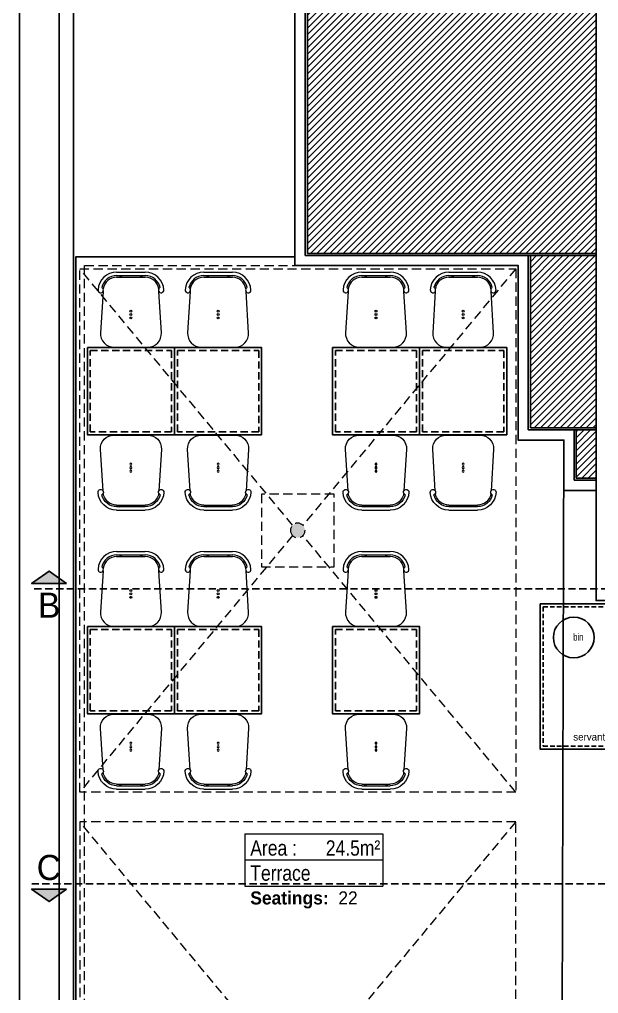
# Model space of a CAD drawing. Header units: millimetres. Extents: x 106699 to 122058, y 158555 to 162844.
# Drawn here: x 111908 to 112306, y 160008 to 160679 of the extents above; entities that cross this region are included whole.
import ezdxf
from ezdxf.enums import TextEntityAlignment as Align

# ---------------------------------------------------------------- set-up
doc = ezdxf.new("R2010")
doc.units = ezdxf.units.MM
for name, pattern in [('$0$4+1 daire_(K) TİP A - C BLOK$0$4+1 (K) 1$0$3+1 daire1$0$131121 243C_L00F00(plan)$0$HIDDEN2', [4.7625, 3.175, -1.5875]), ('1+1 TİP C$0$1+1 TİP C$0$A BLOK 2+1 TİP A$0$A BLOK 2+1 TİP A$0$A Blok TİP-6 (2+1)$0$HIDDEN', [9.525, 6.35, -3.175]), ('300_Z4_FCD_F03$0$GESTRICHELT', [0.75, 0.5, -0.25]), ('HIDDEN', [0.375, 0.25, -0.125])]:
    doc.linetypes.add(name, pattern=pattern)
for name, color, linetype in [('300_Z4_FCD_F03$0$4-FNS-SWF', 13, 'Continuous'), ('300_Z4_STR_F03$0$2-SPS-RCN', 2, 'Continuous'), ('layout-BE', 16, 'Continuous'), ('S2000-002 Çizgi', 7, 'Continuous')]:
    doc.layers.add(name, color=color, linetype=linetype)
for name, color, linetype, lineweight in [('300_Z4_STR_F03$0$AUDIT_D_220920114151-103', 251, 'Continuous', 5), ('no3_kutu profil gorunus', 8, 'Continuous', 0), ('no3_sandalye', 240, 'Continuous', 18), ('oda poz', 51, 'Continuous', 13)]:
    doc.layers.add(name, color=color, linetype=linetype, lineweight=lineweight)
doc.layers.add('area', color=200, linetype='Continuous', plot=False)
doc.styles.add('ARTUR', font='l_10646.ttf')
doc.styles.add('ATG_ROMANS', font='GOTHIC.TTF', dxfattribs={"width": 0.75})
doc.styles.add('EC', font='ARIALN.TTF')
doc.styles.get("Standard").update_dxf_attribs({"font": 'arial.ttf'})
doc.styles.add('TAKSİM', font='GOTHIC.TTF', dxfattribs={"height": 20})

# ---------------------------------------------------------------- blocks, each defined once
blk = doc.blocks.new('Layout1')
at = {"layer": 'layout-BE'}
blk.add_lwpolyline([(233.5, 1430), (233.5, 55)], dxfattribs=at)
blk = doc.blocks.new('facade_2')
at = {"layer": '300_Z4_FCD_F03$0$4-FNS-SWF'}
h = blk.add_hatch(dxfattribs=at)
h.set_pattern_fill('ANSI31', color=256, angle=-90)
h.set_pattern_definition([(315, (-72437.2916, 285221.7045), (2.24506403, 2.24506403), [])])
h.paths.add_polyline_path([(103807.4, 177906.68), (103807.4, 177921.91), (103775.65, 177921.91), (103775.65, 177906.68)])
h.paths.add_polyline_path([(103905.16, 177906.68), (103905.16, 177941.91), (103808.9, 177941.91), (103808.9, 177906.68)])
h.paths.add_polyline_path([(104019.66, 177906.68), (104019.66, 177916.91), (104019.66, 177951.91), (103906.66, 177951.91), (103906.66, 177950.91), (103906.66, 177906.68)])
h.paths.add_polyline_path([(104053.7, 177906.68), (104053.7, 177921.91), (104021.16, 177921.91), (104021.16, 177906.68)])
h.paths.add_polyline_path([(104713.88, 177906.68), (104713.88, 177951.91), (104595.41, 177951.91), (104595.41, 177913.91), (104595.41, 177906.68)])
h.paths.add_polyline_path([(104919.38, 177906.68), (104919.38, 178105.42), (104715.38, 178105.42), (104715.38, 177952.91), (104715.38, 177906.68)])
h.paths.add_polyline_path([(104997.73, 177906.68), (104997.73, 177919.91), (105021.24, 177919.91), (105021.24, 177951.91), (104920.88, 177951.91), (104920.88, 177906.68)])
h.paths.add_polyline_path([(105105.74, 177906.68), (105105.74, 177929.91), (105022.74, 177929.91), (105022.74, 177906.68)])
h.paths.add_polyline_path([(105021.24, 177906.68), (105021.24, 177918.41), (104999.23, 177918.41), (104999.23, 177906.68)], flags=17)
h.paths.add_polyline_path([(104593.91, 177906.68), (104593.91, 177920.41), (104560.87, 177920.41), (104560.87, 177906.68)])
h.paths.add_polyline_path([(104342.73, 176233.67), (104342.73, 176258.67), (104201.88, 176258.67), (104201.88, 176233.67)])
h.paths.add_polyline_path([(104337.23, 176219.91), (104337.23, 176230.67), (104306.2, 176230.67), (104306.2, 176219.91)])
for p, q in [((104927.88, 178113.92), (104707.09, 178113.92)), ((104707.09, 178113.92), (104707.09, 177960.41)), ((104920.88, 178106.92), (104713.88, 178106.92)), ((104713.88, 178106.92), (104713.88, 177951.91)), ((104919.38, 178105.42), (104715.38, 178105.42)), ((104715.38, 178105.42), (104715.38, 177952.91)), ((104586.91, 177928.91), (104586.91, 177960.41)), ((104586.91, 177960.41), (104707.09, 177960.41)), ((104593.91, 177906.41), (104593.91, 177953.41)), ((104593.91, 177953.41), (104713.88, 177953.41)), ((104595.41, 177913.91), (104595.41, 177951.91)), ((104595.41, 177951.91), (104713.88, 177951.91)), ((104713.88, 177951.91), (104713.88, 177906.41)), ((104715.38, 177953.41), (104715.38, 177906.41)), ((104552.37, 177906.41), (104552.37, 177928.91)), ((104552.37, 177928.91), (104586.91, 177928.91)), ((104559.37, 177906.41), (104559.37, 177921.91)), ((104559.37, 177921.91), (104593.91, 177921.91)), ((104560.87, 177906.41), (104560.87, 177920.41)), ((104560.87, 177920.41), (104593.91, 177920.41)), ((104595.41, 177906.41), (104595.41, 177913.91))]:
    blk.add_line(p, q, dxfattribs=at)
blk = doc.blocks.new('gri tolix')
at = {"layer": 'no3_sandalye', "color": 35}
for p, q in [((32456.96, 11388.09), (32476.65, 11388.09)), ((32456.96, 11385.75), (32476.65, 11385.75)), ((32456.96, 11384.63), (32476.65, 11384.63)), ((32447.57, 11374.79), (32445.84, 11346.35)), ((32487.76, 11346.35), (32486.03, 11374.79)), ((32455.17, 11336.49), (32478.43, 11336.49))]:
    blk.add_line(p, q, dxfattribs=at)
for centre in [(32466.8, 11361.26), (32466.8, 11358.92), (32466.8, 11356.59)]:
    blk.add_circle(centre, 0.654, dxfattribs=at)
for centre, radius, start, end in [((32456.96, 11375.28), 12.81, 90, 176.95208), ((32476.65, 11375.28), 12.81, 2.2784, 90), ((32456.96, 11375.28), 10.47, 90, 167.77475), ((32456.96, 11375.28), 9.35, 90, 172.16156), ((32462.33, 11391.88), 7.25, 237.668, 268.41541), ((32471.28, 11391.88), 7.25, 271.58459, 302.332), ((32476.65, 11375.28), 10.47, 12.22525, 90), ((32476.65, 11375.28), 9.35, 7.83844, 90), ((32446.01, 11375.79), 1.85, 174.67368, 67.32943), ((32487.59, 11375.79), 1.85, 112.67057, 5.32632), ((32455.17, 11345.84), 9.35, 176.87787, 270), ((32478.43, 11345.84), 9.35, 270, 3.12213)]:
    blk.add_arc(centre, radius, start, end, dxfattribs=at)
blk = doc.blocks.new('A$C89fea75d')
at = {"color": 4}
blk.add_lwpolyline([(0, 0), (100, 0), (100, 50), (0, 50)], close=True, dxfattribs=at)
at = {"color": 4, "linetype": '$0$4+1 daire_(K) TİP A - C BLOK$0$4+1 (K) 1$0$3+1 daire1$0$131121 243C_L00F00(plan)$0$HIDDEN2'}
blk.add_lwpolyline([(2, 2), (98, 2), (98, 48), (2, 48)], close=True, dxfattribs=at)
at = {"color": 4}
blk.add_circle((76.86, 26.92), 14.02, dxfattribs=at)
at = {"color": 4, "insert": (10.96, 27.25), "char_height": 5, "width": 76.8983, "attachment_point": 1, "rotation": 270}
blk.add_mtext('{\\fManrope Light|b0|i0|c0|p2;servant}', dxfattribs=at)
at = {"color": 4, "insert": (77.2, 23.79), "char_height": 5, "attachment_point": 5, "rotation": 270, "style": 'ATG_ROMANS'}
blk.add_mtext('\\A1;{\\fManrope Light|b0|i0|c0|p2;bin}', dxfattribs=at)
blk = doc.blocks.new('A$Cdd1ad079')
at = {"layer": 'no3_kutu profil gorunus', "linetype": '1+1 TİP C$0$1+1 TİP C$0$A BLOK 2+1 TİP A$0$A BLOK 2+1 TİP A$0$A Blok TİP-6 (2+1)$0$HIDDEN'}
h = blk.add_hatch(color=256, dxfattribs=at)
h.dxf.hatch_style = 1
edge = h.paths.add_edge_path()
edge.add_arc((180, 150), 5, 0, 360)
for p, q in [((176.46, 153.54, -1.11), (0, 300, -1.11)), ((183.54, 153.54, -1.11), (360, 300, -1.11)), ((0, 0, -1.11), (176.46, 146.46, -1.11)), ((360, 0, -1.11), (183.54, 146.46, -1.11))]:
    blk.add_line(p, q, dxfattribs=at)
at = {"layer": 'no3_kutu profil gorunus', "linetype": '1+1 TİP C$0$1+1 TİP C$0$A BLOK 2+1 TİP A$0$A BLOK 2+1 TİP A$0$A Blok TİP-6 (2+1)$0$HIDDEN', "elevation": -1.11}
blk.add_lwpolyline([(360, 0), (360, 300), (0, 300), (0, 0)], close=True, dxfattribs=at)
at = {"layer": 'no3_kutu profil gorunus', "linetype": '1+1 TİP C$0$1+1 TİP C$0$A BLOK 2+1 TİP A$0$A BLOK 2+1 TİP A$0$A Blok TİP-6 (2+1)$0$HIDDEN', "extrusion": (0, 0, -1), "elevation": 1.11}
blk.add_lwpolyline([(-155, 125), (-155, 175), (-205, 175), (-205, 125)], close=True, dxfattribs=at)
at = {"layer": 'no3_kutu profil gorunus', "linetype": '1+1 TİP C$0$1+1 TİP C$0$A BLOK 2+1 TİP A$0$A BLOK 2+1 TİP A$0$A Blok TİP-6 (2+1)$0$HIDDEN'}
blk.add_circle((180, 150, -1.11), 5, dxfattribs=at)
blk = doc.blocks.new('*U24')
for p, q in [((-300, 0), (16.3, 0)), ((-300, 0), (-300, -120)), ((16.3, 0), (16.3, -120)), ((-300, -60), (16.3, -60)), ((-300, -120), (16.3, -120))]:
    blk.add_line(p, q)
at = {"style": 'EC'}
blk.add_text('m² ', height=35, dxfattribs=at).set_placement((-36.2, -50))
at = {"linetype": 'ByBlock', "insert": (25, -275), "char_height": 50, "attachment_point": 7, "style": 'ARTUR'}
blk.add_mtext('\\A1;', dxfattribs=at)
at = {"style": 'EC'}
for tag, p in [('ROOMNO', (-287.5, -50)), ('ROOMNAME', (-287.5, -107.5))]:
    blk.add_attdef(tag, p, '', height=35, dxfattribs=at)
blk.add_attdef('BRUT', text='', height=35, dxfattribs=at).set_placement((-36.2, -50), align=Align.RIGHT)

msp = doc.modelspace()

# ---------------------------------------------------------------- hatches: boundary and pattern name
at = {"layer": '300_Z4_STR_F03$0$AUDIT_D_220920114151-103', "linetype": 'HIDDEN', "lineweight": 30, "ltscale": 10, "true_color": 0xae1ea2}
h = msp.add_hatch(color=214, dxfattribs=at)
h.dxf.hatch_style = 1
h.paths.add_polyline_path([(111939.93, 160290.37), (111915.87, 160290.37), (111927.9, 160298.97)])
h = msp.add_hatch(color=214, dxfattribs=at)
h.dxf.hatch_style = 1
h.paths.add_polyline_path([(111939.93, 160080.19), (111915.87, 160080.19), (111927.9, 160071.6)])

# ---------------------------------------------------------------- linework, layer by layer
for points in [[(111934.78, 159211.93), (114814.78, 159211.93), (114814.78, 161281.93), (111934.78, 161281.93)], [(111944.78, 159221.93), (114804.78, 159221.93), (114804.78, 161271.93), (111944.78, 161271.93)]]:
    msp.add_lwpolyline(points, close=True)
at = {"color": 4}
for points in [[(111954.27, 160452.81), (112014.23, 160452.81), (112014.23, 160392.81), (111954.27, 160392.81)], [(112014.23, 160452.81), (112074.19, 160452.81), (112074.19, 160392.81), (112014.23, 160392.81)], [(112122.9, 160452.81), (112182.86, 160452.81), (112182.86, 160392.81), (112122.9, 160392.81)], [(112182.86, 160452.81), (112242.83, 160452.81), (112242.83, 160392.81), (112182.86, 160392.81)], [(111954.27, 160260.84), (112014.23, 160260.84), (112014.23, 160200.84), (111954.27, 160200.84)], [(112014.23, 160260.84), (112074.19, 160260.84), (112074.19, 160200.84), (112014.23, 160200.84)], [(112122.9, 160260.84), (112182.86, 160260.84), (112182.86, 160200.84), (112122.9, 160200.84)]]:
    msp.add_lwpolyline(points, close=True, dxfattribs=at)
at = {"layer": '300_Z4_STR_F03$0$2-SPS-RCN'}
msp.add_lwpolyline([(112335.37, 160569.78), (112335.37, 160278.65), (112304.37, 160278.65), (112304.37, 160351.53), (112304.37, 160913.9), (112335.37, 160913.9), (112335.37, 160674.78)], dxfattribs=at)
at = {"layer": '300_Z4_STR_F03$0$AUDIT_D_220920114151-103', "color": 214, "linetype": 'HIDDEN', "lineweight": 30, "ltscale": 20, "true_color": 0xae1ea2}
for p, q in [((113632.74, 160286.74), (111915.96, 160286.74)), ((114035.77, 160083.83), (111915.96, 160083.83))]:
    msp.add_line(p, q, dxfattribs=at)
at = {"layer": '300_Z4_STR_F03$0$AUDIT_D_220920114151-103', "color": 214, "lineweight": 30, "ltscale": 10, "true_color": 0xae1ea2}
for points in [[(111939.93, 160290.37), (111915.87, 160290.37), (111927.9, 160298.97), (111939.93, 160290.37)], [(111939.93, 160080.19), (111915.87, 160080.19), (111927.9, 160071.6), (111939.93, 160080.19)]]:
    msp.add_lwpolyline(points, dxfattribs=at)
at = {"layer": 'area'}
msp.add_lwpolyline([(112250.64, 159763.78), (111946.37, 159763.78), (111946.37, 160515.26), (112097.13, 160515.26), (112097.13, 160509.26), (112250.64, 160509.26), (112250.64, 160389.08), (112282.14, 160389.08), (112280.64, 159830.33), (112250.64, 159830.33), (112250.64, 159763.78)], dxfattribs=at)
at = {"layer": 'no3_kutu profil gorunus'}
msp.add_lwpolyline([(112250.64, 159763.78), (111946.37, 159763.78), (111946.37, 160515.26), (112097.13, 160515.26)], dxfattribs=at)
at = {"layer": 'no3_kutu profil gorunus', "linetype": '1+1 TİP C$0$1+1 TİP C$0$A BLOK 2+1 TİP A$0$A BLOK 2+1 TİP A$0$A Blok TİP-6 (2+1)$0$HIDDEN'}
msp.add_lwpolyline([(112250.64, 159769.78), (111952.37, 159769.78), (111952.37, 160509.26), (112097.13, 160509.26)], dxfattribs=at)
at = {"layer": 'S2000-002 Çizgi', "color": 8, "linetype": '300_Z4_FCD_F03$0$GESTRICHELT', "ltscale": 10, "true_color": 0x7a7a7a}
for points in [[(111956.27, 160450.81), (112012.23, 160450.81), (112012.23, 160394.81), (111956.27, 160394.81)], [(112016.23, 160450.81), (112072.19, 160450.81), (112072.19, 160394.81), (112016.23, 160394.81)], [(112124.9, 160450.81), (112180.86, 160450.81), (112180.86, 160394.81), (112124.9, 160394.81)], [(112184.86, 160450.81), (112240.83, 160450.81), (112240.83, 160394.81), (112184.86, 160394.81)], [(111956.27, 160258.84), (112012.23, 160258.84), (112012.23, 160202.84), (111956.27, 160202.84)], [(112016.23, 160258.84), (112072.19, 160258.84), (112072.19, 160202.84), (112016.23, 160202.84)], [(112124.9, 160258.84), (112180.86, 160258.84), (112180.86, 160202.84), (112124.9, 160202.84)]]:
    msp.add_lwpolyline(points, close=True, dxfattribs=at)

# ---------------------------------------------------------------- block references
at = {"xscale": 1.174797441050893, "yscale": 1.174797441050893, "zscale": 1.174797441050893}
msp.add_blockref('Layout1', (111633.23, 159501.7), dxfattribs=at)
at = {"rotation": 90}
for name, p in [('facade_2', (290211.05, 55802.16)), ('A$C89fea75d', (112315.89, 160176.46)), ('A$Cdd1ad079', (112249.03, 159766.54))]:
    msp.add_blockref(name, p, dxfattribs=at)
at = {"xscale": -1}
for name, p, rotation in [('A$Cdd1ad079', (112249.03, 160506.98), 90), ('gri tolix', (79517.45, 171729.07), 180), ('gri tolix', (79577.41, 171729.07), 180), ('gri tolix', (79686.08, 171729.07), 180), ('gri tolix', (79746.04, 171729.07), 180), ('gri tolix', (79517.45, 171537.1), 180), ('gri tolix', (79577.41, 171537.1), 180), ('gri tolix', (79686.08, 171537.1), 180)]:
    msp.add_blockref(name, p, dxfattribs=dict(at, rotation=rotation))
for p in [(79517.45, 149116.56), (79577.41, 149116.56), (79686.08, 149116.56), (79746.04, 149116.56), (79517.45, 148924.35), (79577.41, 148924.35), (79686.08, 148924.35)]:
    msp.add_blockref('gri tolix', p)
at = {"layer": 'oda poz', "xscale": 0.3000000000000001, "yscale": 0.3000000000000001, "zscale": 0.3000000000000001}
msp.add_blockref('*U24', (112152.63, 160118.22), dxfattribs=at).add_auto_attribs({'ROOMNO': 'Area :', 'ROOMNAME': 'Terrace', 'BRUT': '24.5'})

# ---------------------------------------------------------------- texts
at = {"color": 8, "true_color": 0x757575, "insert": (112140.28, 160078.59), "char_height": 8.96, "attachment_point": 3}
msp.add_mtext_dynamic_manual_height_columns('{\\fManrope SemiBold|b0|i0|c162|p2;Seatings:\\fManrope Light|b0|i0|c162|p2;  22}', width=120.2992, gutter_width=63.71, heights=[9.15], dxfattribs=at)
at = {"layer": '300_Z4_STR_F03$0$AUDIT_D_220920114151-103', "color": 214, "lineweight": 30, "ltscale": 10, "true_color": 0xae1ea2, "style": 'TAKSİM'}
for s, p in [('B', (111927.96, 160266.91, -0.03)), ('C', (111927.73, 160086.42, -0.03))]:
    msp.add_text(s, height=17.28, dxfattribs=at).set_placement(p, align=Align.CENTER)

doc.saveas('drawing.dxf')
